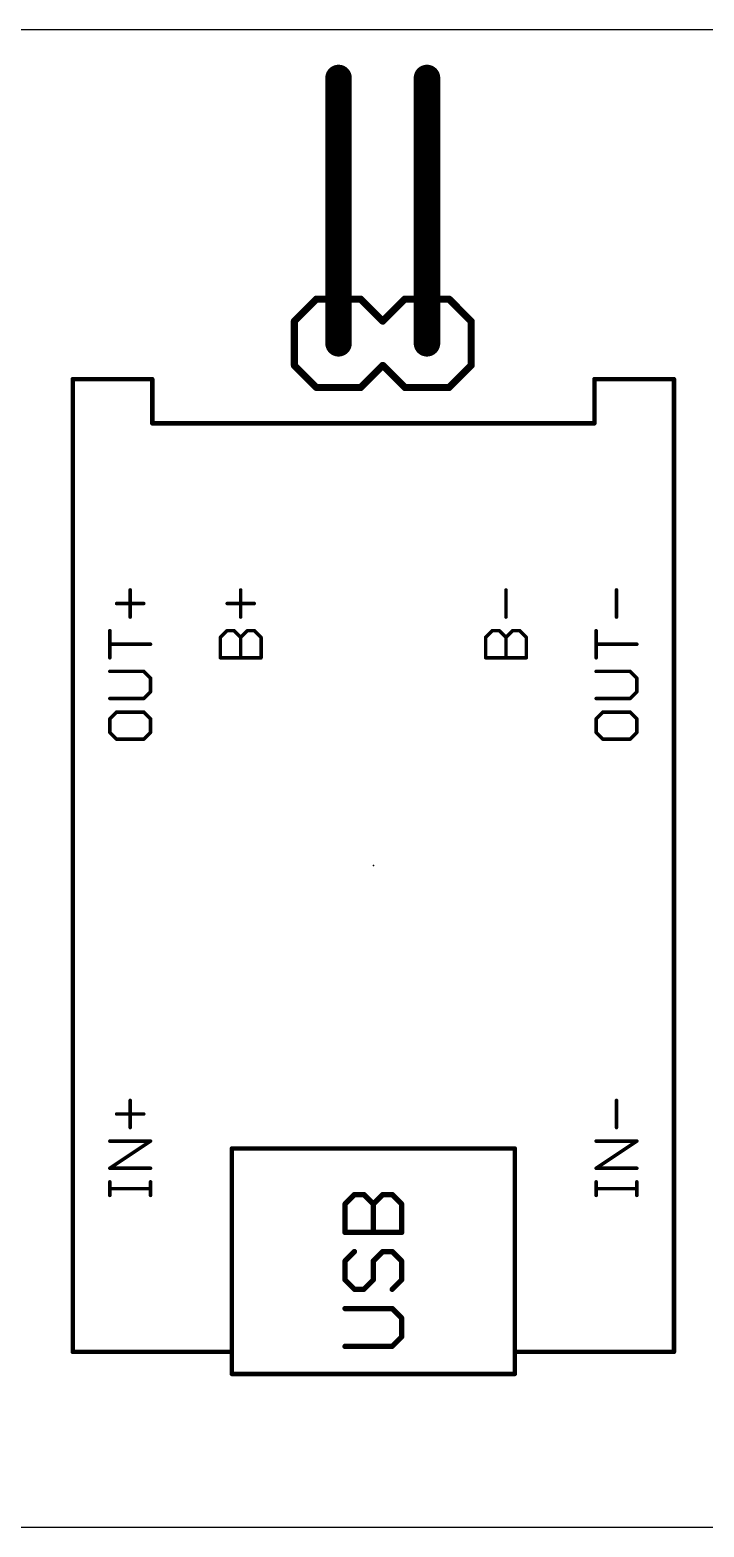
# Model space of a CAD drawing. Extents: x 0 to 83, y 0 to 43.
# Drawn here: x 24.13 to 43.5, y 0 to 43 of the extents above; entities that cross this region are included whole.
import ezdxf

# ---------------------------------------------------------------- set-up
doc = ezdxf.new("R2010")
doc.units = 0
for name, color, linetype in [('20', 7, 'CONTINUOUS'), ('21', 253, 'CONTINUOUS'), ('23', 7, 'CONTINUOUS'), ('51', 253, 'CONTINUOUS')]:
    doc.layers.add(name, color=color, linetype=linetype)

# ---------------------------------------------------------------- blocks, each defined once
blk = doc.blocks.new('RECT')
blk.add_solid([(-0.5, -0.5), (0.5, -0.5), (-0.5, 0.5), (0.5, 0.5)])

msp = doc.modelspace()

# ---------------------------------------------------------------- linework, layer by layer
at = {"layer": '20'}
for p, q in [((77, 43), (6, 43)), ((6, 0), (77, 0))]:
    msp.add_line(p, q, dxfattribs=at)
at = {"layer": '21'}
for points, const_width in [([(33, 34), (33, 41.62)], 0.762), ([(35.54, 34), (35.54, 41.62)], 0.762), ([(32.365, 35.27), (31.73, 34.635)], 0.2032), ([(32.365, 35.27), (33.635, 35.27)], 0.2032), ([(33.635, 35.27), (34.27, 34.635)], 0.2032), ([(34.27, 34.635), (34.905, 35.27)], 0.2032), ([(34.905, 35.27), (36.175, 35.27)], 0.2032), ([(36.175, 35.27), (36.81, 34.635)], 0.2032), ([(31.73, 34.635), (31.73, 33.365)], 0.2032), ([(36.81, 34.635), (36.81, 33.365)], 0.2032), ([(31.73, 33.365), (32.365, 32.73)], 0.2032), ([(34.27, 33.365), (33.635, 32.73)], 0.2032), ([(34.905, 32.73), (34.27, 33.365)], 0.2032), ([(36.81, 33.365), (36.175, 32.73)], 0.2032), ([(25.364, 5.03), (25.364, 32.97)], 0.127), ([(25.364, 32.97), (27.65, 32.97)], 0.127), ([(27.65, 32.97), (27.65, 31.7)], 0.127), ([(33.635, 32.73), (32.365, 32.73)], 0.2032), ([(36.175, 32.73), (34.905, 32.73)], 0.2032), ([(40.35, 31.7), (40.35, 32.97)], 0.127), ([(40.35, 32.97), (42.636, 32.97)], 0.127), ([(42.636, 32.97), (42.636, 5.03)], 0.127), ([(27.65, 31.7), (40.35, 31.7)], 0.127), ([(27.0145, 26.1364), (27.0145, 26.916)], 0.1016), ([(30.1895, 26.1364), (30.1895, 26.916)], 0.1016), ([(37.8095, 26.1364), (37.8095, 26.916)], 0.1016), ([(40.9845, 26.1364), (40.9845, 26.916)], 0.1016), ([(26.6247, 26.5262), (27.4043, 26.5262)], 0.1016), ([(29.7997, 26.5262), (30.5793, 26.5262)], 0.1016), ([(26.4298, 24.967), (26.4298, 25.7466)], 0.1016), ([(27.5992, 25.3568), (26.4298, 25.3568)], 0.1016), ([(29.6048, 25.5517), (29.7997, 25.7466)], 0.1016), ([(29.6048, 24.967), (29.6048, 25.5517)], 0.1016), ([(29.7997, 25.7466), (29.9946, 25.7466)], 0.1016), ([(29.9946, 25.7466), (30.1895, 25.5517)], 0.1016), ([(30.1895, 25.5517), (30.3844, 25.7466)], 0.1016), ([(30.1895, 24.967), (30.1895, 25.5517)], 0.1016), ([(30.3844, 25.7466), (30.5793, 25.7466)], 0.1016), ([(30.5793, 25.7466), (30.7742, 25.5517)], 0.1016), ([(30.7742, 25.5517), (30.7742, 24.967)], 0.1016), ([(37.2248, 25.5517), (37.4197, 25.7466)], 0.1016), ([(37.2248, 24.967), (37.2248, 25.5517)], 0.1016), ([(37.4197, 25.7466), (37.6146, 25.7466)], 0.1016), ([(37.6146, 25.7466), (37.8095, 25.5517)], 0.1016), ([(37.8095, 25.5517), (38.0044, 25.7466)], 0.1016), ([(37.8095, 24.967), (37.8095, 25.5517)], 0.1016), ([(38.0044, 25.7466), (38.1993, 25.7466)], 0.1016), ([(38.1993, 25.7466), (38.3942, 25.5517)], 0.1016), ([(38.3942, 25.5517), (38.3942, 24.967)], 0.1016), ([(40.3998, 24.967), (40.3998, 25.7466)], 0.1016), ([(41.5692, 25.3568), (40.3998, 25.3568)], 0.1016), ([(30.7742, 24.967), (29.6048, 24.967)], 0.1016), ([(38.3942, 24.967), (37.2248, 24.967)], 0.1016), ([(27.4043, 24.5772), (26.4298, 24.5772)], 0.1016), ([(27.5992, 24.3823), (27.4043, 24.5772)], 0.1016), ([(41.3743, 24.5772), (40.3998, 24.5772)], 0.1016), ([(41.5692, 24.3823), (41.3743, 24.5772)], 0.1016), ([(27.5992, 23.9925), (27.5992, 24.3823)], 0.1016), ([(41.5692, 23.9925), (41.5692, 24.3823)], 0.1016), ([(26.4298, 23.7976), (27.4043, 23.7976)], 0.1016), ([(27.4043, 23.7976), (27.5992, 23.9925)], 0.1016), ([(40.3998, 23.7976), (41.3743, 23.7976)], 0.1016), ([(41.3743, 23.7976), (41.5692, 23.9925)], 0.1016), ([(26.6247, 23.4078), (26.4298, 23.2129)], 0.1016), ([(26.4298, 23.2129), (26.4298, 22.8231)], 0.1016), ([(27.4043, 23.4078), (26.6247, 23.4078)], 0.1016), ([(27.5992, 23.2129), (27.4043, 23.4078)], 0.1016), ([(27.5992, 22.8231), (27.5992, 23.2129)], 0.1016), ([(40.5947, 23.4078), (40.3998, 23.2129)], 0.1016), ([(40.3998, 23.2129), (40.3998, 22.8231)], 0.1016), ([(41.3743, 23.4078), (40.5947, 23.4078)], 0.1016), ([(41.5692, 23.2129), (41.3743, 23.4078)], 0.1016), ([(41.5692, 22.8231), (41.5692, 23.2129)], 0.1016), ([(26.4298, 22.8231), (26.6247, 22.6282)], 0.1016), ([(27.4043, 22.6282), (27.5992, 22.8231)], 0.1016), ([(40.3998, 22.8231), (40.5947, 22.6282)], 0.1016), ([(41.3743, 22.6282), (41.5692, 22.8231)], 0.1016), ([(26.6247, 22.6282), (27.4043, 22.6282)], 0.1016), ([(40.5947, 22.6282), (41.3743, 22.6282)], 0.1016), ([(27.0145, 11.4748), (27.0145, 12.2544)], 0.1016), ([(40.9845, 11.4748), (40.9845, 12.2544)], 0.1016), ([(26.6247, 11.8646), (27.4043, 11.8646)], 0.1016), ([(26.4298, 10.3054), (27.5992, 11.085)], 0.1016), ([(27.5992, 11.085), (26.4298, 11.085)], 0.1016), ([(29.936, 10.872), (38.064, 10.872)], 0.127), ([(29.936, 5.03), (29.936, 10.872)], 0.127), ([(38.064, 5.03), (38.064, 10.872)], 0.127), ([(40.3998, 10.3054), (41.5692, 11.085)], 0.1016), ([(41.5692, 11.085), (40.3998, 11.085)], 0.1016), ([(27.5992, 10.3054), (26.4298, 10.3054)], 0.1016), ([(41.5692, 10.3054), (40.3998, 10.3054)], 0.1016), ([(26.4298, 9.5258), (26.4298, 9.9156)], 0.1016), ([(27.5992, 9.5258), (27.5992, 9.9156)], 0.1016), ([(40.3998, 9.5258), (40.3998, 9.9156)], 0.1016), ([(41.5692, 9.5258), (41.5692, 9.9156)], 0.1016), ([(27.5992, 9.7207), (26.4298, 9.7207)], 0.1016), ([(33.1858, 9.2783), (33.457, 9.5494)], 0.1524), ([(33.457, 9.5494), (33.7281, 9.5494)], 0.1524), ([(33.7281, 9.5494), (33.9993, 9.2783)], 0.1524), ([(33.9993, 9.2783), (34.2705, 9.5494)], 0.1524), ([(34.2705, 9.5494), (34.5416, 9.5494)], 0.1524), ([(34.5416, 9.5494), (34.8128, 9.2783)], 0.1524), ([(41.5692, 9.7207), (40.3998, 9.7207)], 0.1016), ([(33.1858, 8.4648), (33.1858, 9.2783)], 0.1524), ([(33.9993, 8.4648), (33.9993, 9.2783)], 0.1524), ([(34.8128, 9.2783), (34.8128, 8.4648)], 0.1524), ([(34.8128, 8.4648), (33.1858, 8.4648)], 0.1524), ([(33.457, 7.9123), (33.1858, 7.6411)], 0.1524), ([(33.9993, 7.6411), (34.2705, 7.9123)], 0.1524), ([(34.2705, 7.9123), (34.5416, 7.9123)], 0.1524), ([(34.5416, 7.9123), (34.8128, 7.6411)], 0.1524), ([(33.1858, 7.6411), (33.1858, 7.0988)], 0.1524), ([(33.9993, 7.0988), (33.9993, 7.6411)], 0.1524), ([(34.8128, 7.6411), (34.8128, 7.0988)], 0.1524), ([(33.1858, 7.0988), (33.457, 6.8276)], 0.1524), ([(33.457, 6.8276), (33.7281, 6.8276)], 0.1524), ([(33.7281, 6.8276), (33.9993, 7.0988)], 0.1524), ([(34.8128, 7.0988), (34.5416, 6.8276)], 0.1524), ([(34.5416, 6.2751), (33.1858, 6.2751)], 0.1524), ([(34.8128, 6.004), (34.5416, 6.2751)], 0.1524), ([(34.8128, 5.4616), (34.8128, 6.004)], 0.1524), ([(33.1858, 5.1905), (34.5416, 5.1905)], 0.1524), ([(34.5416, 5.1905), (34.8128, 5.4616)], 0.1524), ([(25.364, 5.03), (29.936, 5.03)], 0.127), ([(29.936, 4.395), (29.936, 5.03)], 0.127), ([(42.636, 5.03), (38.064, 5.03)], 0.127), ([(38.064, 4.395), (38.064, 5.03)], 0.127), ([(29.936, 4.395), (38.064, 4.395)], 0.127)]:
    msp.add_lwpolyline(points, dxfattribs=dict(at, const_width=const_width))
for points, const_width in [([(33.1905, 41.62, 1), (32.8095, 41.62)], 0.381), ([(35.7305, 41.62, 1), (35.3495, 41.62)], 0.381), ([(32.365, 35.3208, 1), (32.365, 35.2192)], 0.1016), ([(32.4009, 35.2341, 1), (32.3291, 35.3059)], 0.1016), ([(33.6709, 35.3059, 1), (33.5991, 35.2341)], 0.1016), ([(33.635, 35.2192, 1), (33.635, 35.3208)], 0.1016), ([(34.905, 35.3208, 1), (34.905, 35.2192)], 0.1016), ([(34.9409, 35.2341, 1), (34.8691, 35.3059)], 0.1016), ([(36.2109, 35.3059, 1), (36.1391, 35.2341)], 0.1016), ([(36.175, 35.2192, 1), (36.175, 35.3208)], 0.1016), ([(31.7808, 34.635, 1), (31.6792, 34.635)], 0.1016), ([(31.6941, 34.6709, 1), (31.7659, 34.5991)], 0.1016), ([(34.2341, 34.6709, 1), (34.3059, 34.5991)], 0.1016), ([(34.2341, 34.5991, 1), (34.3059, 34.6709)], 0.1016), ([(36.8608, 34.635, 1), (36.7592, 34.635)], 0.1016), ([(36.7741, 34.5991, 1), (36.8459, 34.6709)], 0.1016), ([(32.8095, 34, 1), (33.1905, 34)], 0.381), ([(35.3495, 34, 1), (35.7305, 34)], 0.381), ([(31.7659, 33.4009, 1), (31.6941, 33.3291)], 0.1016), ([(31.6792, 33.365, 1), (31.7808, 33.365)], 0.1016), ([(34.3059, 33.4009, 1), (34.2341, 33.3291)], 0.1016), ([(34.3059, 33.3291, 1), (34.2341, 33.4009)], 0.1016), ([(36.7592, 33.365, 1), (36.8608, 33.365)], 0.1016), ([(36.8459, 33.3291, 1), (36.7741, 33.4009)], 0.1016), ([(25.364, 33.0018, 1), (25.364, 32.9382)], 0.0635), ([(25.3957, 32.97, 1), (25.3323, 32.97)], 0.0635), ([(27.6818, 32.97, 1), (27.6183, 32.97)], 0.0635), ([(27.65, 32.9382, 1), (27.65, 33.0018)], 0.0635), ([(32.365, 32.7808, 1), (32.365, 32.6792)], 0.1016), ([(32.3291, 32.6941, 1), (32.4009, 32.7659)], 0.1016), ([(33.5991, 32.7659, 1), (33.6709, 32.6941)], 0.1016), ([(33.635, 32.6792, 1), (33.635, 32.7808)], 0.1016), ([(34.905, 32.7808, 1), (34.905, 32.6792)], 0.1016), ([(34.8691, 32.6941, 1), (34.9409, 32.7659)], 0.1016), ([(36.1391, 32.7659, 1), (36.2109, 32.6941)], 0.1016), ([(36.175, 32.6792, 1), (36.175, 32.7808)], 0.1016), ([(40.3818, 32.97, 1), (40.3182, 32.97)], 0.0635), ([(40.35, 33.0018, 1), (40.35, 32.9382)], 0.0635), ([(42.6678, 32.97, 1), (42.6043, 32.97)], 0.0635), ([(42.636, 32.9382, 1), (42.636, 33.0018)], 0.0635), ([(27.65, 31.7318, 1), (27.65, 31.6683)], 0.0635), ([(27.6183, 31.7, 1), (27.6818, 31.7)], 0.0635), ([(40.3182, 31.7, 1), (40.3818, 31.7)], 0.0635), ([(40.35, 31.6683, 1), (40.35, 31.7318)], 0.0635), ([(27.0399, 26.916, 1), (26.9891, 26.916)], 0.0508), ([(30.2149, 26.916, 1), (30.1641, 26.916)], 0.0508), ([(37.8349, 26.916, 1), (37.7841, 26.916)], 0.0508), ([(41.0099, 26.916, 1), (40.9591, 26.916)], 0.0508), ([(26.6247, 26.5516, 1), (26.6247, 26.5008)], 0.0508), ([(27.4043, 26.5008, 1), (27.4043, 26.5516)], 0.0508), ([(29.7997, 26.5516, 1), (29.7997, 26.5008)], 0.0508), ([(30.5793, 26.5008, 1), (30.5793, 26.5516)], 0.0508), ([(26.9891, 26.1364, 1), (27.0399, 26.1364)], 0.0508), ([(30.1641, 26.1364, 1), (30.2149, 26.1364)], 0.0508), ([(37.7841, 26.1364, 1), (37.8349, 26.1364)], 0.0508), ([(40.9591, 26.1364, 1), (41.0099, 26.1364)], 0.0508), ([(26.4552, 25.7466, 1), (26.4044, 25.7466)], 0.0508), ([(26.4298, 25.3822, 1), (26.4298, 25.3314)], 0.0508), ([(27.5992, 25.3314, 1), (27.5992, 25.3822)], 0.0508), ([(29.5868, 25.5697, 1), (29.6228, 25.5337)], 0.0508), ([(29.6302, 25.5517, 1), (29.5794, 25.5517)], 0.0508), ([(29.7997, 25.772, 1), (29.7997, 25.7212)], 0.0508), ([(29.8177, 25.7286, 1), (29.7817, 25.7646)], 0.0508), ([(30.0126, 25.7646, 1), (29.9766, 25.7286)], 0.0508), ([(29.9946, 25.7212, 1), (29.9946, 25.772)], 0.0508), ([(30.1715, 25.5697, 1), (30.2075, 25.5337)], 0.0508), ([(30.2149, 25.5517, 1), (30.1641, 25.5517)], 0.0508), ([(30.1715, 25.5337, 1), (30.2075, 25.5697)], 0.0508), ([(30.3844, 25.772, 1), (30.3844, 25.7212)], 0.0508), ([(30.4024, 25.7286, 1), (30.3664, 25.7646)], 0.0508), ([(30.5973, 25.7646, 1), (30.5613, 25.7286)], 0.0508), ([(30.5793, 25.7212, 1), (30.5793, 25.772)], 0.0508), ([(30.7996, 25.5517, 1), (30.7488, 25.5517)], 0.0508), ([(30.7562, 25.5337, 1), (30.7922, 25.5697)], 0.0508), ([(37.2068, 25.5697, 1), (37.2428, 25.5337)], 0.0508), ([(37.2502, 25.5517, 1), (37.1994, 25.5517)], 0.0508), ([(37.4197, 25.772, 1), (37.4197, 25.7212)], 0.0508), ([(37.4377, 25.7286, 1), (37.4017, 25.7646)], 0.0508), ([(37.6326, 25.7646, 1), (37.5966, 25.7286)], 0.0508), ([(37.6146, 25.7212, 1), (37.6146, 25.772)], 0.0508), ([(37.7915, 25.5697, 1), (37.8275, 25.5337)], 0.0508), ([(37.8349, 25.5517, 1), (37.7841, 25.5517)], 0.0508), ([(37.7915, 25.5337, 1), (37.8275, 25.5697)], 0.0508), ([(38.0044, 25.772, 1), (38.0044, 25.7212)], 0.0508), ([(38.0224, 25.7286, 1), (37.9864, 25.7646)], 0.0508), ([(38.2173, 25.7646, 1), (38.1813, 25.7286)], 0.0508), ([(38.1993, 25.7212, 1), (38.1993, 25.772)], 0.0508), ([(38.4196, 25.5517, 1), (38.3688, 25.5517)], 0.0508), ([(38.3762, 25.5337, 1), (38.4122, 25.5697)], 0.0508), ([(40.4252, 25.7466, 1), (40.3744, 25.7466)], 0.0508), ([(40.3998, 25.3822, 1), (40.3998, 25.3314)], 0.0508), ([(41.5692, 25.3314, 1), (41.5692, 25.3822)], 0.0508), ([(26.4044, 24.967, 1), (26.4552, 24.967)], 0.0508), ([(29.6048, 24.9924, 1), (29.6048, 24.9416)], 0.0508), ([(29.5794, 24.967, 1), (29.6302, 24.967)], 0.0508), ([(30.1641, 24.967, 1), (30.2149, 24.967)], 0.0508), ([(30.7488, 24.967, 1), (30.7996, 24.967)], 0.0508), ([(30.7742, 24.9416, 1), (30.7742, 24.9924)], 0.0508), ([(37.2248, 24.9924, 1), (37.2248, 24.9416)], 0.0508), ([(37.1994, 24.967, 1), (37.2502, 24.967)], 0.0508), ([(37.7841, 24.967, 1), (37.8349, 24.967)], 0.0508), ([(38.3688, 24.967, 1), (38.4196, 24.967)], 0.0508), ([(38.3942, 24.9416, 1), (38.3942, 24.9924)], 0.0508), ([(40.3744, 24.967, 1), (40.4252, 24.967)], 0.0508), ([(26.4298, 24.6026, 1), (26.4298, 24.5518)], 0.0508), ([(27.4223, 24.5952, 1), (27.3863, 24.5592)], 0.0508), ([(27.4043, 24.5518, 1), (27.4043, 24.6026)], 0.0508), ([(40.3998, 24.6026, 1), (40.3998, 24.5518)], 0.0508), ([(41.3923, 24.5952, 1), (41.3563, 24.5592)], 0.0508), ([(41.3743, 24.5518, 1), (41.3743, 24.6026)], 0.0508), ([(27.6246, 24.3823, 1), (27.5738, 24.3823)], 0.0508), ([(27.5812, 24.3643, 1), (27.6172, 24.4003)], 0.0508), ([(41.5946, 24.3823, 1), (41.5438, 24.3823)], 0.0508), ([(41.5512, 24.3643, 1), (41.5872, 24.4003)], 0.0508), ([(26.4298, 23.823, 1), (26.4298, 23.7722)], 0.0508), ([(27.3863, 23.8156, 1), (27.4223, 23.7796)], 0.0508), ([(27.4043, 23.7722, 1), (27.4043, 23.823)], 0.0508), ([(27.5738, 23.9925, 1), (27.6246, 23.9925)], 0.0508), ([(27.6172, 23.9745, 1), (27.5812, 24.0105)], 0.0508), ([(40.3998, 23.823, 1), (40.3998, 23.7722)], 0.0508), ([(41.3563, 23.8156, 1), (41.3923, 23.7796)], 0.0508), ([(41.3743, 23.7722, 1), (41.3743, 23.823)], 0.0508), ([(41.5438, 23.9925, 1), (41.5946, 23.9925)], 0.0508), ([(41.5872, 23.9745, 1), (41.5512, 24.0105)], 0.0508), ([(26.4118, 23.2309, 1), (26.4478, 23.1949)], 0.0508), ([(26.4552, 23.2129, 1), (26.4044, 23.2129)], 0.0508), ([(26.6247, 23.4332, 1), (26.6247, 23.3824)], 0.0508), ([(26.6427, 23.3898, 1), (26.6067, 23.4258)], 0.0508), ([(27.4223, 23.4258, 1), (27.3863, 23.3898)], 0.0508), ([(27.4043, 23.3824, 1), (27.4043, 23.4332)], 0.0508), ([(27.6246, 23.2129, 1), (27.5738, 23.2129)], 0.0508), ([(27.5812, 23.1949, 1), (27.6172, 23.2309)], 0.0508), ([(40.3818, 23.2309, 1), (40.4178, 23.1949)], 0.0508), ([(40.4252, 23.2129, 1), (40.3744, 23.2129)], 0.0508), ([(40.5947, 23.4332, 1), (40.5947, 23.3824)], 0.0508), ([(40.6127, 23.3898, 1), (40.5767, 23.4258)], 0.0508), ([(41.3923, 23.4258, 1), (41.3563, 23.3898)], 0.0508), ([(41.3743, 23.3824, 1), (41.3743, 23.4332)], 0.0508), ([(41.5946, 23.2129, 1), (41.5438, 23.2129)], 0.0508), ([(41.5512, 23.1949, 1), (41.5872, 23.2309)], 0.0508), ([(26.4478, 22.8411, 1), (26.4118, 22.8051)], 0.0508), ([(26.4044, 22.8231, 1), (26.4552, 22.8231)], 0.0508), ([(27.5738, 22.8231, 1), (27.6246, 22.8231)], 0.0508), ([(27.6172, 22.8051, 1), (27.5812, 22.8411)], 0.0508), ([(40.4178, 22.8411, 1), (40.3818, 22.8051)], 0.0508), ([(40.3744, 22.8231, 1), (40.4252, 22.8231)], 0.0508), ([(41.5438, 22.8231, 1), (41.5946, 22.8231)], 0.0508), ([(41.5872, 22.8051, 1), (41.5512, 22.8411)], 0.0508), ([(26.6247, 22.6536, 1), (26.6247, 22.6028)], 0.0508), ([(26.6067, 22.6102, 1), (26.6427, 22.6462)], 0.0508), ([(27.3863, 22.6462, 1), (27.4223, 22.6102)], 0.0508), ([(27.4043, 22.6028, 1), (27.4043, 22.6536)], 0.0508), ([(40.5947, 22.6536, 1), (40.5947, 22.6028)], 0.0508), ([(40.5767, 22.6102, 1), (40.6127, 22.6462)], 0.0508), ([(41.3563, 22.6462, 1), (41.3923, 22.6102)], 0.0508), ([(41.3743, 22.6028, 1), (41.3743, 22.6536)], 0.0508), ([(27.0399, 12.2544, 1), (26.9891, 12.2544)], 0.0508), ([(41.0099, 12.2544, 1), (40.9591, 12.2544)], 0.0508), ([(26.6247, 11.89, 1), (26.6247, 11.8392)], 0.0508), ([(27.4043, 11.8392, 1), (27.4043, 11.89)], 0.0508), ([(26.9891, 11.4748, 1), (27.0399, 11.4748)], 0.0508), ([(40.9591, 11.4748, 1), (41.0099, 11.4748)], 0.0508), ([(26.4298, 11.1104, 1), (26.4298, 11.0596)], 0.0508), ([(27.6133, 11.0639, 1), (27.5851, 11.1061)], 0.0508), ([(27.5992, 11.0596, 1), (27.5992, 11.1104)], 0.0508), ([(29.936, 10.9038, 1), (29.936, 10.8402)], 0.0635), ([(29.9677, 10.872, 1), (29.9043, 10.872)], 0.0635), ([(38.0958, 10.872, 1), (38.0322, 10.872)], 0.0635), ([(38.064, 10.8402, 1), (38.064, 10.9038)], 0.0635), ([(40.3998, 11.1104, 1), (40.3998, 11.0596)], 0.0508), ([(41.5833, 11.0639, 1), (41.5551, 11.1061)], 0.0508), ([(41.5692, 11.0596, 1), (41.5692, 11.1104)], 0.0508), ([(26.4298, 10.3308, 1), (26.4298, 10.28)], 0.0508), ([(26.4157, 10.3265, 1), (26.4439, 10.2843)], 0.0508), ([(27.5992, 10.28, 1), (27.5992, 10.3308)], 0.0508), ([(40.3998, 10.3308, 1), (40.3998, 10.28)], 0.0508), ([(40.3857, 10.3265, 1), (40.4139, 10.2843)], 0.0508), ([(41.5692, 10.28, 1), (41.5692, 10.3308)], 0.0508), ([(26.4552, 9.9156, 1), (26.4044, 9.9156)], 0.0508), ([(27.6246, 9.9156, 1), (27.5738, 9.9156)], 0.0508), ([(40.4252, 9.9156, 1), (40.3744, 9.9156)], 0.0508), ([(41.5946, 9.9156, 1), (41.5438, 9.9156)], 0.0508), ([(26.4298, 9.7461, 1), (26.4298, 9.6953)], 0.0508), ([(26.4044, 9.5258, 1), (26.4552, 9.5258)], 0.0508), ([(27.5738, 9.5258, 1), (27.6246, 9.5258)], 0.0508), ([(27.5992, 9.6953, 1), (27.5992, 9.7461)], 0.0508), ([(33.457, 9.5875, 1), (33.457, 9.5113)], 0.0762), ([(33.4839, 9.5225, 1), (33.43, 9.5764)], 0.0762), ([(33.7551, 9.5764, 1), (33.7012, 9.5225)], 0.0762), ([(33.7281, 9.5113, 1), (33.7281, 9.5875)], 0.0762), ([(34.2705, 9.5875, 1), (34.2705, 9.5113)], 0.0762), ([(34.2974, 9.5225, 1), (34.2435, 9.5764)], 0.0762), ([(34.5686, 9.5764, 1), (34.5147, 9.5225)], 0.0762), ([(34.5416, 9.5113, 1), (34.5416, 9.5875)], 0.0762), ([(40.3998, 9.7461, 1), (40.3998, 9.6953)], 0.0508), ([(40.3744, 9.5258, 1), (40.4252, 9.5258)], 0.0508), ([(41.5438, 9.5258, 1), (41.5946, 9.5258)], 0.0508), ([(41.5692, 9.6953, 1), (41.5692, 9.7461)], 0.0508), ([(33.2239, 9.2783, 1), (33.1477, 9.2783)], 0.0762), ([(33.1589, 9.3052, 1), (33.2128, 9.2513)], 0.0762), ([(34.0374, 9.2783, 1), (33.9612, 9.2783)], 0.0762), ([(33.9724, 9.3052, 1), (34.0262, 9.2513)], 0.0762), ([(33.9724, 9.2513, 1), (34.0262, 9.3052)], 0.0762), ([(34.8509, 9.2783, 1), (34.7747, 9.2783)], 0.0762), ([(34.7859, 9.2513, 1), (34.8397, 9.3052)], 0.0762), ([(33.1858, 8.5029, 1), (33.1858, 8.4267)], 0.0762), ([(33.1477, 8.4648, 1), (33.2239, 8.4648)], 0.0762), ([(33.9612, 8.4648, 1), (34.0374, 8.4648)], 0.0762), ([(34.7747, 8.4648, 1), (34.8509, 8.4648)], 0.0762), ([(34.8128, 8.4267, 1), (34.8128, 8.5029)], 0.0762), ([(33.4839, 7.8853, 1), (33.43, 7.9392)], 0.0762), ([(34.2705, 7.9504, 1), (34.2705, 7.8742)], 0.0762), ([(34.2974, 7.8853, 1), (34.2435, 7.9392)], 0.0762), ([(34.5686, 7.9392, 1), (34.5147, 7.8853)], 0.0762), ([(34.5416, 7.8742, 1), (34.5416, 7.9504)], 0.0762), ([(33.2239, 7.6411, 1), (33.1477, 7.6411)], 0.0762), ([(33.1589, 7.6681, 1), (33.2128, 7.6142)], 0.0762), ([(34.0374, 7.6411, 1), (33.9612, 7.6411)], 0.0762), ([(33.9724, 7.6681, 1), (34.0262, 7.6142)], 0.0762), ([(34.8509, 7.6411, 1), (34.7747, 7.6411)], 0.0762), ([(34.7859, 7.6142, 1), (34.8397, 7.6681)], 0.0762), ([(33.2128, 7.1257, 1), (33.1589, 7.0718)], 0.0762), ([(33.1477, 7.0988, 1), (33.2239, 7.0988)], 0.0762), ([(33.457, 6.8657, 1), (33.457, 6.7895)], 0.0762), ([(33.43, 6.8007, 1), (33.4839, 6.8546)], 0.0762), ([(33.7012, 6.8546, 1), (33.7551, 6.8007)], 0.0762), ([(33.7281, 6.7895, 1), (33.7281, 6.8657)], 0.0762), ([(33.9612, 7.0988, 1), (34.0374, 7.0988)], 0.0762), ([(34.0262, 7.0718, 1), (33.9724, 7.1257)], 0.0762), ([(34.5147, 6.8546, 1), (34.5686, 6.8007)], 0.0762), ([(34.7747, 7.0988, 1), (34.8509, 7.0988)], 0.0762), ([(34.8397, 7.0718, 1), (34.7859, 7.1257)], 0.0762), ([(33.1858, 6.3132, 1), (33.1858, 6.237)], 0.0762), ([(34.5686, 6.3021, 1), (34.5147, 6.2482)], 0.0762), ([(34.5416, 6.237, 1), (34.5416, 6.3132)], 0.0762), ([(34.8509, 6.004, 1), (34.7747, 6.004)], 0.0762), ([(34.7859, 5.977, 1), (34.8397, 6.0309)], 0.0762), ([(33.1858, 5.2286, 1), (33.1858, 5.1524)], 0.0762), ([(34.5147, 5.2174, 1), (34.5686, 5.1635)], 0.0762), ([(34.5416, 5.1524, 1), (34.5416, 5.2286)], 0.0762), ([(34.7747, 5.4616, 1), (34.8509, 5.4616)], 0.0762), ([(34.8397, 5.4347, 1), (34.7859, 5.4886)], 0.0762), ([(25.364, 5.0617, 1), (25.364, 4.9983)], 0.0635), ([(25.3323, 5.03, 1), (25.3957, 5.03)], 0.0635), ([(29.9677, 5.03, 1), (29.9043, 5.03)], 0.0635), ([(29.9043, 5.03, 1), (29.9677, 5.03)], 0.0635), ([(29.936, 4.9983, 1), (29.936, 5.0617)], 0.0635), ([(38.0958, 5.03, 1), (38.0322, 5.03)], 0.0635), ([(38.064, 5.0617, 1), (38.064, 4.9983)], 0.0635), ([(38.0322, 5.03, 1), (38.0958, 5.03)], 0.0635), ([(42.6043, 5.03, 1), (42.6678, 5.03)], 0.0635), ([(42.636, 4.9983, 1), (42.636, 5.0617)], 0.0635), ([(29.936, 4.4268, 1), (29.936, 4.3633)], 0.0635), ([(29.9043, 4.395, 1), (29.9677, 4.395)], 0.0635), ([(38.0322, 4.395, 1), (38.0958, 4.395)], 0.0635), ([(38.064, 4.3633, 1), (38.064, 4.4268)], 0.0635)]:
    msp.add_lwpolyline(points, format="xyb", dxfattribs=dict(at, const_width=const_width))
at = {"layer": '23'}
for p in [(33, 34), (34, 19)]:
    msp.add_point(p, dxfattribs=at)

# ---------------------------------------------------------------- block references
at = {"layer": '51', "xscale": 0.508, "yscale": 0.508}
for p in [(33, 34), (35.54, 34)]:
    msp.add_blockref('RECT', p, dxfattribs=at)

doc.saveas('drawing.dxf')
